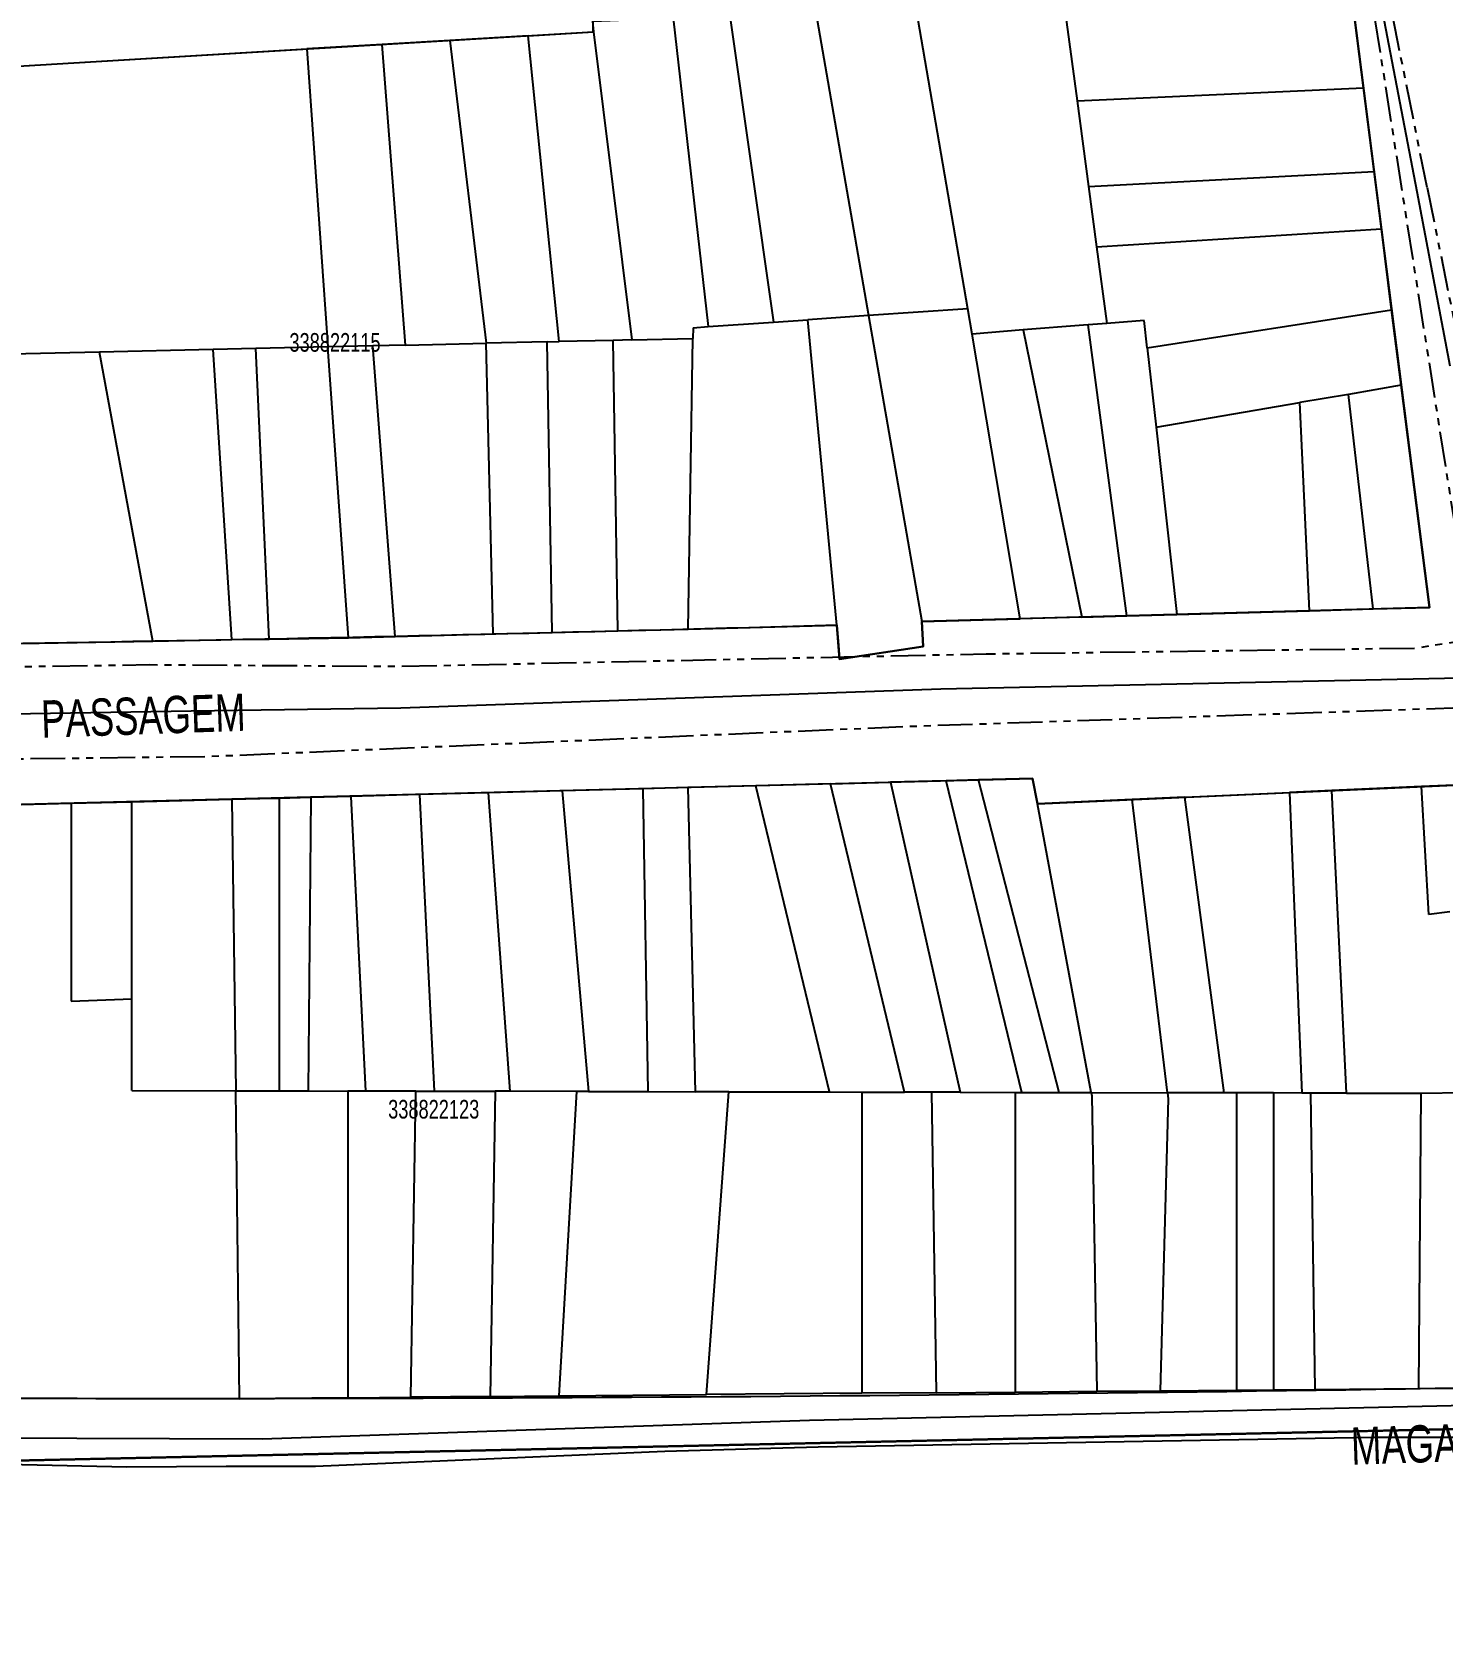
# Model space of a CAD drawing. Extents: x 203614 to 206284, y 4847494 to 4848495.
# Drawn here: x 204713.3 to 204864.8, y 4847542.4 to 4847713.5 of the extents above; entities that cross this region are included whole.
import ezdxf

# ---------------------------------------------------------------- set-up
doc = ezdxf.new("R2010")
doc.units = 0
doc.header["$LTSCALE"] = 1.5
doc.header["$MEASUREMENT"] = 0
doc.linetypes.add('PHANTOMX2', pattern=[5, 2.5, -0.5, 0.5, -0.5, 0.5, -0.5])
for name, color, linetype in [('CD-MALHA-LOTES', 40, 'CONTINUOUS'), ('CD_TXT_QUADRA', 7, 'CONTINUOUS'), ('LM-LIM-SETOR-FISCAL', 7, 'CONTINUOUS'), ('RU-QUADRAS', 210, 'CONTINUOUS'), ('SV-EIXO-RUA-N-PAV', 6, 'CONTINUOUS'), ('SV-EIXO-RUA-PAV', 20, 'CONTINUOUS'), ('SV-RUA-NAO-PAV-S-GUIA-C-GUIA', 7, 'PHANTOMX2'), ('SV-RUA-PAVIM-S-GUIA-C-GUIA', 7, 'CONTINUOUS'), ('SV-TXT-RUA-N-PAV-S-GUIA-C-GUIA', 7, 'CONTINUOUS'), ('SV-TXT-RUA-PAV-S-GUIA-C-GUIA', 7, 'CONTINUOUS')]:
    doc.layers.add(name, color=color, linetype=linetype)
doc.styles.add('ARIAL', font='ARIAL.TTF')
doc.linetypes.add('Limite', pattern='A,20,-3,[130,ltypeshp.shx,S=6.35,R=0,X=0,Y=0],-3,20', length=46)

msp = doc.modelspace()

# ---------------------------------------------------------------- linework, layer by layer
at = {"layer": 'CD-MALHA-LOTES'}
for p, q in [((204797.52, 4847715.55), (204803.18, 4847683.01)), ((204813.82, 4847683.74), (204808.27, 4847715.98)), ((204824.14, 4847716.62), (204825.56, 4847706.04)), ((204773.54, 4847714.59), (204773.64, 4847713.45)), ((204782.2, 4847714.94), (204785.96, 4847681.81)), ((204788.29, 4847715.19), (204792.97, 4847682.3)), ((204750.94, 4847712.1), (204742.85, 4847711.62)), ((204758.22, 4847712.54), (204750.94, 4847712.1)), ((204753.46, 4847679.83), (204750.94, 4847712.1)), ((204766.61, 4847713.03), (204758.22, 4847712.54)), ((204758.22, 4847712.54), (204762.13, 4847680.02)), ((204766.61, 4847713.03), (204773.64, 4847713.45)), ((204769.94, 4847680.2), (204766.61, 4847713.03)), ((204773.64, 4847713.45), (204777.75, 4847680.38)), ((204708.82, 4847709.59), (204742.85, 4847711.62)), ((204742.85, 4847711.62), (204745.12, 4847679.64)), ((204825.56, 4847706.04), (204856.3, 4847707.46)), ((204857.45, 4847698.46), (204856.3, 4847707.46)), ((204825.56, 4847706.04), (204826.79, 4847696.85)), ((204826.79, 4847696.85), (204857.45, 4847698.46)), ((204858.23, 4847692.32), (204857.45, 4847698.46)), ((204826.79, 4847696.85), (204827.66, 4847690.37)), ((204827.66, 4847690.37), (204858.23, 4847692.32)), ((204859.33, 4847683.62), (204858.23, 4847692.32)), ((204827.66, 4847690.37), (204828.76, 4847682.16)), ((204803.18, 4847683.01), (204796.66, 4847682.55)), ((204813.82, 4847683.74), (204803.18, 4847683.01)), ((204803.18, 4847683.01), (204808.9, 4847650.14)), ((204814.29, 4847681.01), (204813.82, 4847683.74)), ((204833.1, 4847679.55), (204859.33, 4847683.62)), ((204860.37, 4847675.51), (204859.33, 4847683.62)), ((204784.33, 4847681.7), (204784.31, 4847680.53)), ((204784.33, 4847681.7), (204785.96, 4847681.81)), ((204785.96, 4847681.81), (204792.97, 4847682.3)), ((204792.97, 4847682.3), (204796.66, 4847682.55)), ((204799.76, 4847649.76), (204796.66, 4847682.55)), ((204819.78, 4847681.46), (204814.29, 4847681.01)), ((204826.26, 4847681.96), (204819.78, 4847681.46)), ((204819.78, 4847681.46), (204826.09, 4847650.62)), ((204826.76, 4847682), (204826.26, 4847681.96)), ((204828.76, 4847682.16), (204826.76, 4847682)), ((204830.92, 4847650.76), (204826.76, 4847682)), ((204832.78, 4847682.47), (204828.76, 4847682.16)), ((204833.1, 4847679.55), (204832.78, 4847682.47)), ((204732.79, 4847679.37), (204720.61, 4847679.07)), ((204737.38, 4847679.46), (204732.79, 4847679.37)), ((204734.8, 4847648.21), (204732.79, 4847679.37)), ((204745.12, 4847679.64), (204737.38, 4847679.46)), ((204738.82, 4847648.27), (204737.38, 4847679.46)), ((204749.94, 4847679.75), (204745.12, 4847679.64)), ((204747.33, 4847648.42), (204745.12, 4847679.64)), ((204753.46, 4847679.83), (204749.94, 4847679.75)), ((204752.33, 4847648.55), (204749.94, 4847679.75)), ((204753.46, 4847679.83), (204762.13, 4847680.02)), ((204768.66, 4847680.17), (204762.13, 4847680.02)), ((204762.88, 4847648.82), (204762.13, 4847680.02)), ((204768.66, 4847680.17), (204769.94, 4847680.2)), ((204769.2, 4847648.98), (204768.66, 4847680.17)), ((204775.74, 4847680.33), (204769.94, 4847680.2)), ((204777.75, 4847680.38), (204775.74, 4847680.33)), ((204776.27, 4847649.16), (204775.74, 4847680.33)), ((204777.75, 4847680.38), (204784.31, 4847680.53)), ((204783.79, 4847649.35), (204784.31, 4847680.53)), ((204819.45, 4847650.44), (204814.29, 4847681.01)), ((204833.1, 4847679.55), (204834.04, 4847671.02)), ((204720.61, 4847679.07), (204709.18, 4847678.81)), ((204726.31, 4847648.06), (204720.61, 4847679.07)), ((204854.7, 4847674.54), (204849.48, 4847673.65)), ((204860.37, 4847675.51), (204854.7, 4847674.54)), ((204857.34, 4847651.5), (204854.7, 4847674.54)), ((204863.4, 4847651.67), (204860.37, 4847675.51)), ((204834.04, 4847671.02), (204849.48, 4847673.65)), ((204850.53, 4847651.31), (204849.48, 4847673.65)), ((204834.04, 4847671.02), (204836.26, 4847650.91)), ((204808.9, 4847650.14), (204819.45, 4847650.44)), ((204826.09, 4847650.62), (204819.45, 4847650.44)), ((204826.09, 4847650.62), (204830.92, 4847650.76)), ((204830.92, 4847650.76), (204836.26, 4847650.91)), ((204836.26, 4847650.91), (204850.53, 4847651.31)), ((204850.53, 4847651.31), (204857.34, 4847651.5)), ((204857.34, 4847651.5), (204863.4, 4847651.67)), ((204747.33, 4847648.42), (204752.33, 4847648.55)), ((204752.33, 4847648.55), (204762.88, 4847648.82)), ((204762.88, 4847648.82), (204769.2, 4847648.98)), ((204769.2, 4847648.98), (204776.27, 4847649.16)), ((204776.27, 4847649.16), (204783.79, 4847649.35)), ((204783.79, 4847649.35), (204799.76, 4847649.76)), ((204799.76, 4847649.76), (204799.96, 4847647.6)), ((204712.09, 4847647.81), (204726.31, 4847648.06)), ((204726.31, 4847648.06), (204734.8, 4847648.21)), ((204734.8, 4847648.21), (204738.82, 4847648.27)), ((204738.82, 4847648.27), (204747.33, 4847648.42)), ((204799.96, 4847647.6), (204800.04, 4847646.12)), ((204814.97, 4847633.17), (204811.52, 4847633.07)), ((204820.79, 4847633.32), (204814.97, 4847633.17)), ((204823.63, 4847599.6), (204814.97, 4847633.17)), ((204821.3, 4847630.6), (204820.79, 4847633.32)), ((204754.94, 4847631.57), (204747.59, 4847631.37)), ((204762.32, 4847631.76), (204754.94, 4847631.57)), ((204754.94, 4847631.57), (204756.53, 4847599.74)), ((204770.28, 4847631.97), (204762.32, 4847631.76)), ((204762.32, 4847631.76), (204764.66, 4847599.72)), ((204778.94, 4847632.21), (204770.28, 4847631.97)), ((204770.28, 4847631.97), (204773.09, 4847599.7)), ((204783.76, 4847632.33), (204778.94, 4847632.21)), ((204778.94, 4847632.21), (204779.46, 4847599.69)), ((204791.08, 4847632.53), (204783.76, 4847632.33)), ((204783.76, 4847632.33), (204784.55, 4847599.68)), ((204799.09, 4847632.74), (204791.08, 4847632.53)), ((204798.97, 4847599.65), (204791.08, 4847632.53)), ((204799.09, 4847632.74), (204805.53, 4847632.91)), ((204807.04, 4847599.63), (204799.09, 4847632.74)), ((204811.52, 4847633.07), (204805.53, 4847632.91)), ((204805.53, 4847632.91), (204813, 4847599.62)), ((204819.63, 4847599.6), (204811.52, 4847633.07)), ((204837.12, 4847631.3), (204848.38, 4847631.8)), ((204852.92, 4847632.01), (204848.38, 4847631.8)), ((204848.38, 4847631.8), (204849.7, 4847599.54)), ((204862.55, 4847632.43), (204852.92, 4847632.01)), ((204854.48, 4847599.53), (204852.92, 4847632.01)), ((204871.67, 4847632.84), (204862.55, 4847632.43)), ((204863.33, 4847618.72), (204862.55, 4847632.43)), ((204717.56, 4847630.61), (204687.48, 4847629.87)), ((204724.06, 4847630.77), (204717.56, 4847630.61)), ((204717.56, 4847630.61), (204717.56, 4847609.39)), ((204734.82, 4847631.04), (204724.06, 4847630.77)), ((204724.06, 4847609.64), (204724.06, 4847630.77)), ((204739.33, 4847631.15), (204734.82, 4847631.04)), ((204734.82, 4847631.04), (204735.22, 4847599.78)), ((204739.9, 4847631.17), (204739.33, 4847631.15)), ((204743.28, 4847631.26), (204739.9, 4847631.17)), ((204739.9, 4847631.17), (204739.9, 4847599.77)), ((204743.28, 4847631.26), (204743.02, 4847599.76)), ((204747.59, 4847631.37), (204743.28, 4847631.26)), ((204747.59, 4847631.37), (204749.16, 4847599.75)), ((204831.46, 4847631.05), (204821.3, 4847630.6)), ((204827.06, 4847599.59), (204821.3, 4847630.6)), ((204837.12, 4847631.3), (204831.46, 4847631.05)), ((204835.26, 4847599.57), (204831.46, 4847631.05)), ((204841.36, 4847599.56), (204837.12, 4847631.3)), ((204865.59, 4847619), (204863.33, 4847618.72)), ((204717.56, 4847609.39), (204724.06, 4847609.64)), ((204724.06, 4847599.82), (204724.06, 4847609.64)), ((204724.06, 4847599.82), (204735.22, 4847599.78)), ((204735.63, 4847566.72), (204735.22, 4847599.78)), ((204735.22, 4847599.78), (204739.9, 4847599.77)), ((204739.9, 4847599.77), (204743.02, 4847599.76)), ((204743.02, 4847599.76), (204747.25, 4847599.75)), ((204747.25, 4847599.75), (204747.25, 4847566.82)), ((204749.16, 4847599.75), (204747.25, 4847599.75)), ((204754.58, 4847599.74), (204749.16, 4847599.75)), ((204754.04, 4847566.88), (204754.58, 4847599.74)), ((204754.58, 4847599.74), (204756.53, 4847599.74)), ((204756.53, 4847599.74), (204763.07, 4847599.72)), ((204763.07, 4847599.72), (204762.53, 4847566.95)), ((204764.66, 4847599.72), (204763.07, 4847599.72)), ((204771.81, 4847599.7), (204764.66, 4847599.72)), ((204771.81, 4847599.7), (204769.92, 4847567.02)), ((204773.09, 4847599.7), (204771.81, 4847599.7)), ((204773.09, 4847599.7), (204779.46, 4847599.69)), ((204779.46, 4847599.69), (204784.55, 4847599.68)), ((204788.16, 4847599.67), (204784.55, 4847599.68)), ((204785.76, 4847567.16), (204788.16, 4847599.67)), ((204788.16, 4847599.67), (204798.97, 4847599.65)), ((204798.97, 4847599.65), (204802.46, 4847599.64)), ((204802.46, 4847599.64), (204807.04, 4847599.63)), ((204802.46, 4847599.64), (204802.46, 4847567.32)), ((204809.94, 4847599.62), (204807.04, 4847599.63)), ((204813, 4847599.62), (204809.94, 4847599.62)), ((204809.94, 4847599.62), (204810.43, 4847567.37)), ((204813, 4847599.62), (204818.93, 4847599.6)), ((204818.93, 4847599.6), (204818.93, 4847567.44)), ((204818.93, 4847599.6), (204819.63, 4847599.6)), ((204819.63, 4847599.6), (204821.53, 4847599.6)), ((204821.53, 4847599.6), (204823.63, 4847599.6)), ((204823.63, 4847599.6), (204827.06, 4847599.59)), ((204827.06, 4847599.59), (204835.26, 4847599.57)), ((204827.06, 4847599.59), (204827.13, 4847599.22)), ((204827.13, 4847599.22), (204827.69, 4847567.52)), ((204835.26, 4847599.57), (204835.34, 4847598.93)), ((204841.36, 4847599.56), (204835.26, 4847599.57)), ((204842.69, 4847599.56), (204841.36, 4847599.56)), ((204842.69, 4847599.56), (204842.69, 4847567.65)), ((204846.65, 4847599.55), (204842.69, 4847599.56)), ((204846.65, 4847599.55), (204846.65, 4847567.68)), ((204849.7, 4847599.54), (204846.65, 4847599.55)), ((204850.63, 4847599.54), (204849.7, 4847599.54)), ((204850.63, 4847599.54), (204851.09, 4847567.72)), ((204854.48, 4847599.53), (204850.63, 4847599.54)), ((204854.48, 4847599.53), (204862.47, 4847599.51)), ((204862.47, 4847599.51), (204862.21, 4847567.82)), ((204862.47, 4847599.51), (204867.08, 4847599.6)), ((204835.34, 4847598.93), (204834.5, 4847567.58)), ((204677.35, 4847566.94), (204735.63, 4847566.72)), ((204747.25, 4847566.82), (204735.63, 4847566.72)), ((204747.25, 4847566.82), (204754.04, 4847566.88)), ((204762.53, 4847566.95), (204754.04, 4847566.88)), ((204762.53, 4847566.95), (204769.92, 4847567.02)), ((204769.92, 4847567.02), (204785.76, 4847567.16)), ((204802.46, 4847567.32), (204785.76, 4847567.16)), ((204810.43, 4847567.37), (204802.46, 4847567.32)), ((204810.43, 4847567.37), (204818.93, 4847567.44)), ((204818.93, 4847567.44), (204827.69, 4847567.52)), ((204827.69, 4847567.52), (204834.5, 4847567.58)), ((204834.5, 4847567.58), (204842.69, 4847567.65)), ((204842.69, 4847567.65), (204846.65, 4847567.68)), ((204846.65, 4847567.68), (204851.09, 4847567.72)), ((204851.09, 4847567.72), (204862.21, 4847567.82)), ((204862.21, 4847567.82), (204867.21, 4847567.86))]:
    msp.add_line(p, q, dxfattribs=at)
at = {"layer": 'CD-MALHA-LOTES', "flags": 128}
for points in [[(204856.3, 4847707.46), (204854.98, 4847717.85), (204824.14, 4847716.62)], [(204800.04, 4847646.12), (204809.03, 4847647.46), (204808.9, 4847650.14)]]:
    msp.add_lwpolyline(points, dxfattribs=at)
at = {"layer": 'LM-LIM-SETOR-FISCAL', "linetype": 'Limite', "ltscale": 0.1, "const_width": 0.25}
msp.add_lwpolyline([(204221.1, 4847542.54), (204302.25, 4847551.62), (204365.793187, 4847552.497693), (205446.22, 4847576.17)], dxfattribs=at)
at = {"layer": 'RU-QUADRAS', "color": 6, "linetype": 'Continuous'}
for points in [[(204635.56, 4847703.48), (204708.84, 4847707.71), (204708.82, 4847709.59), (204773.61, 4847713.45), (204773.61, 4847714.6), (204854.98, 4847717.85), (204863.4, 4847651.67), (204808.9, 4847650.14), (204809.03, 4847647.46), (204800.04, 4847646.12), (204799.76, 4847649.76, -0.0056288869), (204648.59, 4847647.08), (204644.72, 4847666.95)], [(204648.77, 4847628.92), (204820.79, 4847633.32), (204821.3, 4847630.6), (204871.67, 4847632.84, 0.0149893767), (204881.16, 4847570.55), (204867.17, 4847570.39), (204867.21, 4847567.86, -0.0062513148), (204662.69, 4847567)]]:
    msp.add_lwpolyline(points, format="xyb", close=True, dxfattribs=at)
at = {"layer": 'SV-EIXO-RUA-N-PAV', "flags": 128}
for points in [[(204811.76, 4847960.33), (204812.98, 4847953.22), (204815.41, 4847939.72), (204817.63, 4847928.69), (204819.27, 4847920.53), (204821.91, 4847909.41), (204824.65, 4847896.52), (204830.44, 4847865.4), (204832.55, 4847850.13), (204834.24, 4847835.38), (204836.85, 4847823.61), (204838.68, 4847811.8), (204839.55, 4847802.69), (204840.73, 4847798.83), (204842.2, 4847794.03), (204847.85, 4847760.66), (204854.1, 4847729.94), (204854.98, 4847726.24), (204857.35, 4847720.8), (204862.04, 4847696.31), (204865.57, 4847677.6)], [(204636.98, 4847639.56), (204645.76, 4847639.69), (204671.71, 4847640.05), (204700.19, 4847640.05), (204730.43, 4847640.56), (204752.94, 4847640.88), (204810.93, 4847642.94), (204871.77, 4847644.21), (204913.14, 4847643.83), (204948.67, 4847644.09), (204983.07, 4847644.59), (205002.22, 4847645.6), (205005.95, 4847645.85), (205016.08, 4847646.61), (205042.29, 4847646.61)]]:
    msp.add_lwpolyline(points, dxfattribs=at)
at = {"layer": 'SV-EIXO-RUA-PAV', "flags": 128}
msp.add_lwpolyline([(204988.8, 4847566.3), (204971.65, 4847565.91), (204955.31, 4847565.76), (204915.3, 4847564.3), (204893.4, 4847563.71), (204886.02, 4847563.21), (204875.96, 4847562.54), (204857.28, 4847562.54), (204797.78, 4847561.51), (204781.3, 4847561.07), (204743.79, 4847559.46), (204734.19, 4847559.46), (204723.53, 4847559.37), (204686.56, 4847560.19), (204669.13, 4847560.05), (204662.849222, 4847559.484289), (204661.83, 4847559.39), (204636.98, 4847557.26)], dxfattribs=at)
at = {"layer": 'SV-RUA-NAO-PAV-S-GUIA-C-GUIA'}
for p, q in [((204857.51, 4847714.95), (204867.66, 4847650.67)), ((204863.15, 4847696.73), (204872.54, 4847650.3))]:
    msp.add_line(p, q, dxfattribs=at)
at = {"layer": 'SV-RUA-NAO-PAV-S-GUIA-C-GUIA', "flags": 128}
for points in [[(204863.15, 4847696.73), (204859.05, 4847717.1), (204858.52, 4847721.12), (204860.12, 4847723.94), (204875.89, 4847724.28), (204889.83, 4847723.2), (204894.52, 4847721.73), (204911.92, 4847721.89)], [(204867.66, 4847650.67), (204866.1, 4847647.94), (204861.89, 4847647.27), (204815.81, 4847646.65), (204753.07, 4847645.31), (204725.95, 4847645.49), (204697.75, 4847645.07), (204669.89, 4847645.32), (204648.53, 4847645.1), (204645.9, 4847647.12), (204644.23, 4847657.68), (204639.16, 4847675.72), (204636.98, 4847684.201118)], [(204883.57, 4847570.35), (204881.34, 4847589.62), (204872.88, 4847632.73), (204871.96, 4847636.21), (204871, 4847639.1), (204870.01, 4847640.61), (204868.2, 4847640.93), (204807.51, 4847638.87), (204732.34, 4847635.64), (204657.45, 4847634.71), (204649.05, 4847634.65), (204648.209286, 4847632.128999), (204648.087463, 4847628.511517), (204652.375282, 4847610.073895), (204658.807011, 4847581.345508), (204662.666048, 4847566.12375), (204665.31, 4847562.47)]]:
    msp.add_lwpolyline(points, dxfattribs=at)
at = {"layer": 'SV-RUA-PAVIM-S-GUIA-C-GUIA', "flags": 128}
msp.add_lwpolyline([(204883.57, 4847570.35), (204883.87, 4847568.56), (204882.25, 4847566.49), (204875.15, 4847566.17), (204796.82, 4847564.39), (204738.08, 4847562.38), (204668.34, 4847562.62), (204665.31, 4847562.47)], dxfattribs=at)

# ---------------------------------------------------------------- texts
at = {"layer": 'CD_TXT_QUADRA', "style": 'ARIAL', "width": 0.7}
for s, p in [('338822115', (204740.99, 4847679.12)), ('338822123', (204751.59, 4847596.8))]:
    msp.add_text(s, height=2, dxfattribs=at).set_placement(p)
at = {"layer": 'SV-TXT-RUA-N-PAV-S-GUIA-C-GUIA', "style": 'ARIAL', "width": 0.7}
msp.add_text('PASSAGEM', height=4, rotation=2, dxfattribs=at).set_placement((204714.4, 4847637.67))
at = {"layer": 'SV-TXT-RUA-PAV-S-GUIA-C-GUIA', "style": 'ARIAL', "width": 0.7}
msp.add_text('MAGALHÃES ', height=4, rotation=2, dxfattribs=at).set_placement((204855.044057, 4847559.618385))

doc.saveas('drawing.dxf')
